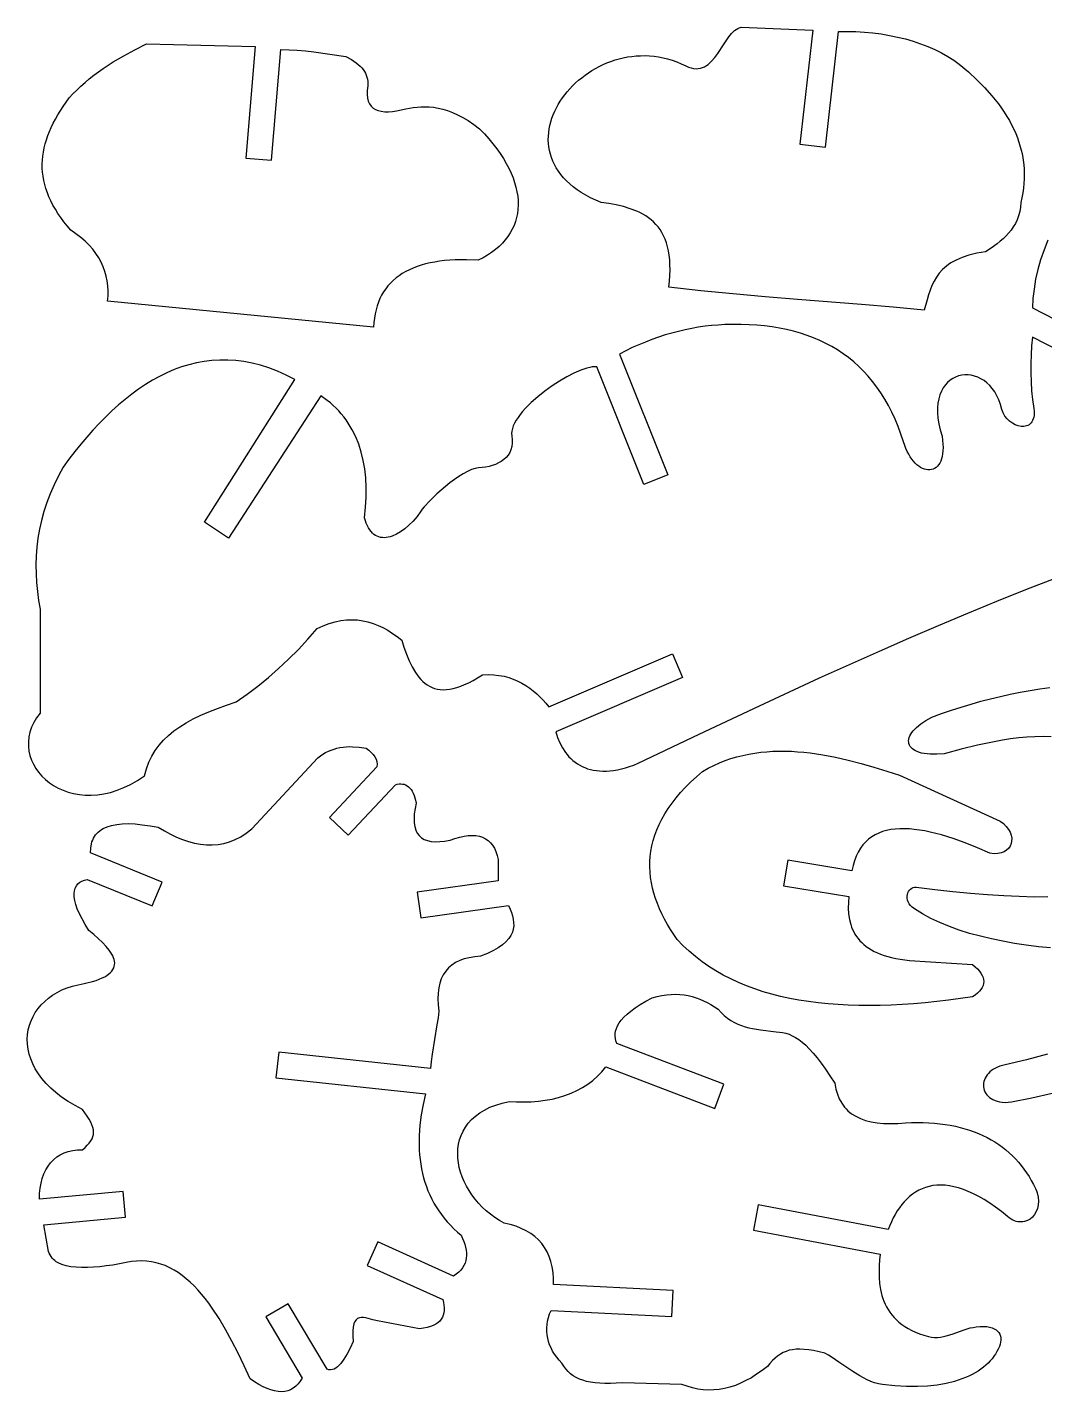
# Model space of a CAD drawing. Extents: x 13 to 179, y 9 to 275.
# Drawn here: x 13.1 to 111.5, y 9.6 to 141.5 of the extents above; entities that cross this region are included whole.
import ezdxf

# ---------------------------------------------------------------- set-up
doc = ezdxf.new("R2010")
doc.units = 0
doc.layers.add('Nível Padrão', color=1, linetype='CONTINUOUS')

msp = doc.modelspace()

# ---------------------------------------------------------------- linework, layer by layer
at = {"layer": 'Nível Padrão'}
for points in [[(68.58, 124.54), (68.06, 124.76), (67.56, 125), (67.1, 125.25), (66.67, 125.51), (66.27, 125.78), (65.89, 126.05), (65.55, 126.34), (65.23, 126.64), (64.95, 126.94), (64.69, 127.25), (64.45, 127.57), (64.25, 127.89), (64.07, 128.22), (63.91, 128.55), (63.78, 128.89), (63.68, 129.23), (63.59, 129.57), (63.53, 129.92), (63.5, 130.26), (63.48, 130.61), (63.49, 130.96), (63.52, 131.31), (63.57, 131.66), (63.64, 132), (63.72, 132.35), (63.83, 132.69), (63.96, 133.03), (64.1, 133.36), (64.26, 133.69), (64.44, 134.02), (64.63, 134.33), (64.84, 134.65), (65.07, 134.95), (65.31, 135.25), (65.56, 135.54), (65.83, 135.83), (66.11, 136.1), (66.41, 136.36), (66.71, 136.61), (67.03, 136.86), (67.36, 137.09), (67.7, 137.3), (68.05, 137.51), (68.41, 137.7), (68.78, 137.88), (69.15, 138.04), (69.54, 138.19), (69.93, 138.32), (70.33, 138.43), (70.73, 138.53), (71.14, 138.61), (71.56, 138.67), (71.98, 138.71), (72.4, 138.73), (72.83, 138.74), (73.26, 138.72), (73.7, 138.68), (74.13, 138.62), (74.57, 138.53), (75.01, 138.43), (75.45, 138.29), (75.89, 138.14), (76.33, 137.96), (76.76, 137.75), (77.03, 137.63), (77.28, 137.55), (77.53, 137.5), (77.76, 137.48), (77.98, 137.49), (78.19, 137.53), (78.39, 137.59), (78.58, 137.67), (78.76, 137.78), (78.94, 137.9), (79.1, 138.05), (79.27, 138.2), (79.57, 138.56), (79.86, 138.95), (80.4, 139.77), (80.67, 140.18), (80.93, 140.56), (81.2, 140.89), (81.34, 141.04), (81.49, 141.17), (81.63, 141.28), (81.79, 141.37), (81.94, 141.44), (82.11, 141.48), (89.04, 141.19), (87.79, 130.19), (90.27, 129.91), (91.53, 141.07), (92.37, 141.08), (93.2, 141.07), (94.03, 141.02), (94.85, 140.94), (95.66, 140.84), (96.46, 140.7), (97.24, 140.54), (98.01, 140.35), (98.75, 140.13), (99.47, 139.89), (100.17, 139.62), (100.84, 139.33), (101.48, 139.01), (102.09, 138.67), (102.67, 138.3), (103.21, 137.91), (104.09, 137.17), (104.91, 136.41), (105.66, 135.65), (106.36, 134.87), (106.99, 134.08), (107.28, 133.68), (107.55, 133.28), (107.81, 132.87), (108.05, 132.46), (108.27, 132.05), (108.47, 131.64), (108.66, 131.22), (108.82, 130.8), (108.97, 130.37), (109.1, 129.94), (109.22, 129.51), (109.31, 129.08), (109.38, 128.64), (109.44, 128.2), (109.47, 127.76), (109.49, 127.31), (109.48, 126.85), (109.46, 126.4), (109.41, 125.94), (109.35, 125.48), (109.26, 125.01), (109.15, 124.54), (109.12, 124.09), (109.05, 123.67), (108.94, 123.27), (108.8, 122.89), (108.63, 122.53), (108.43, 122.2), (108.21, 121.88), (107.97, 121.59), (107.71, 121.31), (107.44, 121.05), (107.16, 120.8), (106.87, 120.57), (106.29, 120.15), (105.73, 119.78), (104.89, 119.64), (104.14, 119.45), (103.48, 119.24), (102.9, 118.99), (102.64, 118.86), (102.4, 118.71), (102.17, 118.57), (101.96, 118.41), (101.59, 118.08), (101.27, 117.72), (101, 117.34), (100.77, 116.94), (100.57, 116.52), (100.4, 116.08), (100.24, 115.62), (100.1, 115.15), (99.82, 114.16), (96.82, 114.43), (93.77, 114.69), (87.57, 115.19), (84.44, 115.45), (81.32, 115.73), (78.21, 116.03), (75.12, 116.37), (75.19, 116.95), (75.23, 117.51), (75.25, 118.04), (75.24, 118.54), (75.22, 119.01), (75.17, 119.46), (75.1, 119.88), (75.01, 120.28), (74.9, 120.65), (74.78, 121.01), (74.63, 121.33), (74.47, 121.64), (74.29, 121.93), (74.1, 122.19), (73.89, 122.44), (73.66, 122.67), (73.42, 122.88), (73.17, 123.08), (72.9, 123.26), (72.62, 123.42), (72.33, 123.58), (72.03, 123.71), (71.4, 123.95), (70.74, 124.15), (70.04, 124.31), (69.32, 124.44), (68.58, 124.54)], [(24.65, 139.88), (27.25, 139.83), (29.89, 139.76), (32.54, 139.69), (35.14, 139.63), (34.23, 128.85), (36.72, 128.64), (37.62, 139.32), (38.42, 139.3), (39.22, 139.26), (40.02, 139.19), (40.81, 139.1), (42.37, 138.88), (43.92, 138.66), (44.45, 138.36), (44.9, 138.05), (45.1, 137.9), (45.28, 137.74), (45.44, 137.57), (45.58, 137.4), (45.7, 137.22), (45.8, 137.04), (45.89, 136.86), (45.95, 136.66), (46, 136.46), (46.02, 136.25), (46.03, 136.03), (46.02, 135.81), (45.97, 135.37), (45.96, 134.98), (46, 134.64), (46.08, 134.33), (46.19, 134.08), (46.35, 133.86), (46.55, 133.68), (46.78, 133.54), (47.04, 133.43), (47.34, 133.36), (47.67, 133.32), (48.02, 133.32), (48.41, 133.35), (48.82, 133.41), (49.25, 133.49), (49.71, 133.6), (50.42, 133.73), (50.79, 133.77), (51.17, 133.8), (51.56, 133.81), (51.97, 133.79), (52.39, 133.75), (52.82, 133.68), (53.27, 133.57), (53.74, 133.43), (54.21, 133.25), (54.71, 133.03), (55.22, 132.77), (55.74, 132.46), (56.28, 132.09), (56.84, 131.67), (57.3, 131.19), (57.73, 130.71), (58.12, 130.23), (58.49, 129.75), (58.83, 129.27), (59.14, 128.79), (59.41, 128.32), (59.66, 127.86), (59.88, 127.39), (60.07, 126.93), (60.22, 126.48), (60.35, 126.03), (60.45, 125.59), (60.52, 125.16), (60.56, 124.73), (60.57, 124.31), (60.55, 123.89), (60.5, 123.49), (60.42, 123.09), (60.31, 122.71), (60.17, 122.33), (60, 121.96), (59.81, 121.61), (59.58, 121.26), (59.32, 120.93), (59.04, 120.61), (58.72, 120.3), (58.38, 120.01), (58, 119.73), (57.6, 119.46), (57.17, 119.21), (56.71, 118.97), (55.56, 119.01), (54.48, 119), (53.96, 118.97), (53.46, 118.93), (52.97, 118.87), (52.5, 118.8), (52.05, 118.71), (51.62, 118.61), (51.2, 118.5), (50.8, 118.37), (50.41, 118.22), (50.05, 118.06), (49.7, 117.88), (49.37, 117.69), (49.06, 117.48), (48.76, 117.26), (48.48, 117.02), (48.22, 116.77), (47.98, 116.5), (47.76, 116.22), (47.56, 115.92), (47.37, 115.6), (47.21, 115.27), (47.06, 114.93), (46.93, 114.56), (46.83, 114.18), (46.74, 113.79), (46.67, 113.38), (46.62, 112.95), (46.59, 112.5), (20.88, 115.03), (20.92, 115.52), (20.93, 116.01), (20.9, 116.49), (20.84, 116.97), (20.75, 117.44), (20.62, 117.89), (20.46, 118.34), (20.26, 118.78), (20.02, 119.21), (19.75, 119.63), (19.44, 120.04), (19.09, 120.43), (18.71, 120.81), (18.28, 121.18), (17.82, 121.53), (17.32, 121.87), (16.97, 122.28), (16.65, 122.69), (16.35, 123.09), (16.08, 123.5), (15.83, 123.9), (15.6, 124.3), (15.4, 124.7), (15.21, 125.1), (15.06, 125.5), (14.92, 125.89), (14.81, 126.29), (14.72, 126.68), (14.65, 127.08), (14.6, 127.47), (14.57, 127.86), (14.57, 128.26), (14.58, 128.65), (14.62, 129.04), (14.68, 129.43), (14.75, 129.83), (14.85, 130.22), (14.97, 130.62), (15.1, 131.01), (15.26, 131.41), (15.43, 131.81), (15.63, 132.21), (15.84, 132.61), (16.07, 133.01), (16.58, 133.82), (17.17, 134.65), (17.53, 135.04), (17.9, 135.42), (18.29, 135.8), (18.7, 136.16), (19.11, 136.51), (19.55, 136.85), (19.99, 137.18), (20.46, 137.5), (21.42, 138.13), (22.44, 138.73), (23.52, 139.31), (24.65, 139.88)], [(41.2, 70.88), (41.45, 71.07), (41.7, 71.24), (41.95, 71.39), (42.22, 71.52), (42.49, 71.64), (42.77, 71.73), (43.05, 71.81), (43.34, 71.88), (43.64, 71.92), (43.94, 71.95), (44.25, 71.97), (44.56, 71.96), (45.21, 71.92), (45.88, 71.81), (46.14, 71.62), (46.37, 71.42), (46.56, 71.2), (46.72, 70.99), (46.83, 70.76), (46.9, 70.52), (46.93, 70.27), (46.9, 70.01), (42.32, 65.11), (44.15, 63.41), (48.7, 68.28), (48.88, 68.33), (49.05, 68.37), (49.22, 68.38), (49.38, 68.36), (49.54, 68.33), (49.69, 68.27), (49.83, 68.19), (49.96, 68.09), (50.09, 67.97), (50.21, 67.82), (50.32, 67.66), (50.42, 67.47), (50.51, 67.26), (50.58, 67.03), (50.65, 66.79), (50.71, 66.52), (50.6, 65.98), (50.53, 65.48), (50.5, 65.02), (50.51, 64.61), (50.57, 64.24), (50.67, 63.91), (50.81, 63.62), (51, 63.38), (51.22, 63.17), (51.49, 63.01), (51.8, 62.89), (52.15, 62.82), (52.54, 62.78), (52.98, 62.79), (53.46, 62.84), (53.98, 62.93), (54.46, 63.1), (54.92, 63.23), (55.35, 63.32), (55.75, 63.37), (56.13, 63.39), (56.49, 63.37), (56.82, 63.31), (57.12, 63.21), (57.4, 63.07), (57.66, 62.9), (57.89, 62.69), (58.09, 62.44), (58.27, 62.15), (58.42, 61.83), (58.55, 61.46), (58.65, 61.06), (58.65, 59), (50.81, 57.9), (51.16, 55.43), (59.63, 56.61), (59.78, 56.28), (59.91, 55.95), (60.02, 55.63), (60.09, 55.3), (60.13, 54.98), (60.14, 54.66), (60.1, 54.34), (60.01, 54.03), (59.86, 53.72), (59.66, 53.42), (59.39, 53.12), (59.06, 52.83), (58.65, 52.54), (58.17, 52.26), (57.6, 51.98), (56.94, 51.71), (56.37, 51.67), (55.84, 51.58), (55.36, 51.46), (54.92, 51.3), (54.52, 51.1), (54.16, 50.86), (53.84, 50.59), (53.57, 50.28), (53.33, 49.93), (53.14, 49.54), (53, 49.11), (52.89, 48.65), (52.83, 48.15), (52.81, 47.61), (52.83, 47.03), (52.89, 46.42), (52.82, 45.76), (52.72, 45.08), (52.48, 43.67), (52.25, 42.25), (52.15, 41.55), (52.08, 40.87), (37.42, 42.46), (37.15, 39.98), (51.6, 38.41), (51.37, 37.38), (51.19, 36.38), (51.06, 35.39), (50.99, 34.41), (50.99, 33.46), (51, 32.99), (51.04, 32.53), (51.08, 32.08), (51.15, 31.63), (51.22, 31.18), (51.32, 30.74), (51.43, 30.31), (51.55, 29.89), (51.7, 29.47), (51.85, 29.06), (52.03, 28.66), (52.22, 28.26), (52.43, 27.87), (52.65, 27.49), (52.89, 27.12), (53.15, 26.76), (53.43, 26.4), (53.72, 26.06), (54.03, 25.72), (54.36, 25.39), (54.71, 25.07), (55.07, 24.76), (55.2, 24.46), (55.31, 24.17), (55.41, 23.89), (55.48, 23.61), (55.54, 23.33), (55.56, 23.07), (55.57, 22.81), (55.55, 22.55), (55.5, 22.31), (55.43, 22.07), (55.32, 21.84), (55.19, 21.62), (55.02, 21.4), (54.82, 21.2), (54.59, 21.01), (54.32, 20.82), (47, 24.13), (45.97, 21.85), (53.28, 18.55), (53.35, 18.27), (53.39, 18), (53.41, 17.74), (53.41, 17.5), (53.38, 17.27), (53.32, 17.05), (53.24, 16.84), (53.13, 16.65), (52.98, 16.47), (52.81, 16.31), (52.6, 16.17), (52.36, 16.04), (52.08, 15.94), (51.76, 15.85), (51.41, 15.78), (51.02, 15.72), (46.97, 16.5), (46.52, 16.6), (46.06, 16.72), (45.84, 16.77), (45.62, 16.8), (45.42, 16.81), (45.23, 16.78), (45.05, 16.72), (44.9, 16.6), (44.78, 16.43), (44.68, 16.2), (44.61, 15.89), (44.58, 15.51), (44.58, 15.04), (44.63, 14.48), (44.34, 13.86), (44.04, 13.3), (43.73, 12.79), (43.42, 12.37), (43.26, 12.19), (43.1, 12.04), (42.94, 11.92), (42.78, 11.83), (42.61, 11.77), (42.44, 11.75), (42.27, 11.76), (42.09, 11.81), (38.34, 18.14), (36.19, 16.86), (39.69, 10.96), (39.51, 10.65), (39.3, 10.39), (39.07, 10.17), (38.83, 9.98), (38.57, 9.83), (38.29, 9.73), (38, 9.66), (37.69, 9.64), (37.36, 9.66), (37.02, 9.71), (36.67, 9.81), (36.29, 9.94), (35.91, 10.12), (35.5, 10.34), (35.09, 10.6), (34.66, 10.89), (34.08, 12.14), (33.5, 13.35), (32.9, 14.53), (32.28, 15.65), (31.65, 16.72), (30.99, 17.71), (30.66, 18.19), (30.31, 18.64), (29.96, 19.07), (29.61, 19.48), (29.24, 19.86), (28.87, 20.22), (28.49, 20.56), (28.1, 20.87), (27.71, 21.15), (27.3, 21.4), (26.89, 21.62), (26.46, 21.82), (26.02, 21.98), (25.58, 22.1), (25.12, 22.2), (24.65, 22.25), (24.17, 22.28), (23.68, 22.26), (23.18, 22.21), (22.66, 22.11), (21.38, 21.88), (20.74, 21.79), (20.12, 21.72), (19.51, 21.66), (18.93, 21.63), (18.36, 21.63), (17.83, 21.66), (17.33, 21.72), (16.87, 21.81), (16.46, 21.94), (16.09, 22.1), (15.92, 22.2), (15.77, 22.31), (15.64, 22.43), (15.51, 22.56), (15.41, 22.7), (15.32, 22.86), (15.24, 23.02), (15.18, 23.2), (14.73, 25.76), (22.61, 26.52), (22.37, 29), (14.3, 28.23), (14.31, 28.78), (14.36, 29.3), (14.45, 29.79), (14.56, 30.25), (14.72, 30.68), (14.9, 31.08), (15.12, 31.44), (15.37, 31.77), (15.65, 32.06), (15.97, 32.32), (16.31, 32.54), (16.68, 32.72), (17.08, 32.86), (17.51, 32.95), (17.97, 33.01), (18.46, 33.02), (18.71, 33.24), (18.92, 33.46), (19.11, 33.67), (19.26, 33.88), (19.38, 34.08), (19.46, 34.29), (19.51, 34.5), (19.52, 34.71), (19.51, 34.94), (19.46, 35.17), (19.37, 35.42), (19.26, 35.68), (19.11, 35.96), (18.92, 36.25), (18.46, 36.91), (17.73, 37.29), (17.06, 37.69), (16.44, 38.11), (15.89, 38.54), (15.38, 38.98), (14.93, 39.43), (14.53, 39.89), (14.19, 40.36), (13.89, 40.83), (13.64, 41.31), (13.45, 41.79), (13.3, 42.27), (13.19, 42.75), (13.13, 43.22), (13.12, 43.69), (13.14, 44.15), (13.21, 44.6), (13.32, 45.05), (13.48, 45.47), (13.67, 45.89), (13.89, 46.29), (14.16, 46.67), (14.46, 47.03), (14.8, 47.36), (15.17, 47.68), (15.57, 47.97), (16, 48.23), (16.47, 48.46), (16.96, 48.66), (17.48, 48.83), (18.04, 48.97), (18.61, 49.07), (19.41, 49.27), (19.76, 49.38), (20.07, 49.5), (20.36, 49.62), (20.6, 49.74), (20.82, 49.87), (21.01, 50.01), (21.17, 50.15), (21.3, 50.29), (21.4, 50.44), (21.48, 50.59), (21.53, 50.75), (21.56, 50.9), (21.57, 51.07), (21.55, 51.23), (21.51, 51.4), (21.45, 51.57), (21.38, 51.75), (21.28, 51.92), (21.04, 52.29), (20.74, 52.66), (20.38, 53.03), (19.98, 53.42), (19.55, 53.81), (19.08, 54.21), (18.71, 54.79), (18.41, 55.33), (18.15, 55.83), (17.95, 56.29), (17.8, 56.71), (17.7, 57.1), (17.65, 57.45), (17.64, 57.77), (17.67, 58.05), (17.75, 58.3), (17.86, 58.52), (18, 58.7), (18.19, 58.86), (18.4, 58.98), (18.64, 59.07), (18.91, 59.14), (25.2, 56.58), (26.14, 58.89), (19.23, 61.71), (19.25, 62.16), (19.32, 62.58), (19.37, 62.77), (19.44, 62.95), (19.52, 63.13), (19.61, 63.29), (19.72, 63.44), (19.84, 63.58), (19.97, 63.72), (20.12, 63.84), (20.28, 63.95), (20.45, 64.05), (20.83, 64.23), (21.27, 64.36), (21.76, 64.46), (22.3, 64.51), (22.89, 64.53), (23.53, 64.5), (24.23, 64.43), (24.98, 64.33), (25.78, 64.18), (26.37, 63.83), (26.96, 63.52), (27.55, 63.24), (28.13, 63), (28.71, 62.81), (29.29, 62.65), (29.86, 62.55), (30.43, 62.49), (31, 62.48), (31.56, 62.52), (32.11, 62.62), (32.66, 62.77), (33.21, 62.99), (33.75, 63.27), (34.29, 63.61), (34.82, 64.02), (41.2, 70.88)], [(92.54, 57.49), (92.49, 56.91), (92.47, 56.35), (92.5, 55.81), (92.58, 55.28), (92.71, 54.78), (92.79, 54.54), (92.89, 54.3), (93, 54.07), (93.12, 53.85), (93.27, 53.63), (93.42, 53.42), (93.6, 53.22), (93.79, 53.03), (93.99, 52.84), (94.21, 52.66), (94.46, 52.5), (94.71, 52.34), (94.99, 52.19), (95.29, 52.05), (95.6, 51.92), (95.94, 51.8), (96.3, 51.69), (96.67, 51.59), (97.07, 51.51), (97.49, 51.43), (98.39, 51.32), (104.49, 50.92), (104.74, 50.7), (104.96, 50.49), (105.15, 50.28), (105.3, 50.07), (105.42, 49.87), (105.5, 49.67), (105.55, 49.47), (105.57, 49.27), (105.55, 49.08), (105.5, 48.89), (105.42, 48.7), (105.3, 48.51), (105.15, 48.33), (104.96, 48.14), (104.74, 47.97), (104.49, 47.79), (103.32, 47.62), (102.17, 47.47), (101.03, 47.34), (99.9, 47.23), (98.79, 47.13), (97.7, 47.06), (96.62, 47), (95.56, 46.97), (94.52, 46.96), (93.49, 46.96), (92.48, 46.99), (91.49, 47.04), (90.52, 47.12), (89.57, 47.21), (88.63, 47.33), (87.71, 47.47), (86.82, 47.64), (85.94, 47.83), (85.08, 48.05), (84.25, 48.29), (83.43, 48.56), (82.64, 48.85), (81.86, 49.17), (81.11, 49.52), (80.38, 49.9), (79.68, 50.3), (78.99, 50.73), (78.34, 51.19), (77.7, 51.68), (77.09, 52.2), (76.5, 52.75), (75.94, 53.32), (75.6, 53.81), (75.28, 54.31), (74.99, 54.8), (74.71, 55.3), (74.46, 55.8), (74.23, 56.3), (74.03, 56.8), (73.85, 57.3), (73.69, 57.81), (73.56, 58.31), (73.45, 58.82), (73.37, 59.33), (73.32, 59.84), (73.3, 60.35), (73.3, 60.86), (73.34, 61.37), (73.4, 61.88), (73.5, 62.4), (73.62, 62.91), (73.78, 63.42), (73.97, 63.94), (74.2, 64.45), (74.45, 64.97), (74.75, 65.48), (75.07, 65.99), (75.44, 66.51), (75.84, 67.02), (76.27, 67.53), (76.75, 68.05), (77.26, 68.56), (77.81, 69.07), (78.4, 69.58), (78.94, 69.88), (79.48, 70.16), (80.03, 70.4), (80.58, 70.62), (81.14, 70.82), (81.71, 70.98), (82.28, 71.13), (82.85, 71.25), (83.43, 71.35), (84.01, 71.43), (84.6, 71.48), (85.19, 71.52), (85.78, 71.54), (86.38, 71.54), (86.98, 71.52), (87.58, 71.48), (88.19, 71.43), (88.8, 71.36), (90.02, 71.18), (91.25, 70.94), (92.48, 70.66), (93.72, 70.34), (94.96, 69.99), (96.2, 69.61), (97.43, 69.2), (107.15, 64.77), (107.48, 64.53), (107.75, 64.26), (107.97, 63.98), (108.13, 63.7), (108.23, 63.41), (108.28, 63.13), (108.27, 62.85), (108.22, 62.6), (108.12, 62.36), (107.97, 62.14), (107.77, 61.96), (107.53, 61.81), (107.25, 61.7), (106.93, 61.63), (106.57, 61.62), (106.17, 61.67), (104.96, 62.19), (103.77, 62.67), (102.61, 63.09), (101.48, 63.44), (100.93, 63.59), (100.4, 63.72), (99.87, 63.82), (99.36, 63.91), (98.86, 63.98), (98.38, 64.02), (97.9, 64.04), (97.45, 64.04), (97.01, 64.01), (96.59, 63.95), (96.18, 63.87), (95.8, 63.76), (95.43, 63.62), (95.08, 63.46), (94.75, 63.26), (94.44, 63.03), (94.16, 62.77), (93.9, 62.47), (93.66, 62.15), (93.44, 61.78), (93.25, 61.39), (93.08, 60.95), (92.94, 60.48), (92.83, 59.97), (86.62, 61), (86.22, 58.53), (92.54, 57.49)], [(70.1, 43.3), (70.02, 43.53), (69.97, 43.76), (69.94, 44), (69.94, 44.24), (69.98, 44.49), (70.06, 44.74), (70.17, 45), (70.33, 45.27), (70.53, 45.54), (70.78, 45.82), (71.09, 46.11), (71.45, 46.41), (71.87, 46.72), (72.36, 47.04), (72.91, 47.37), (73.53, 47.71), (74, 47.83), (74.47, 47.93), (74.92, 47.99), (75.36, 48.03), (75.78, 48.04), (76.2, 48.02), (76.6, 47.98), (77, 47.91), (77.38, 47.82), (77.76, 47.71), (78.13, 47.57), (78.49, 47.42), (78.85, 47.24), (79.2, 47.04), (79.55, 46.83), (79.89, 46.6), (80.18, 46.27), (80.49, 45.98), (80.81, 45.72), (81.13, 45.5), (81.47, 45.31), (81.81, 45.15), (82.15, 45.01), (82.51, 44.9), (82.87, 44.8), (83.23, 44.72), (83.98, 44.6), (85.5, 44.4), (85.82, 44.38), (86.13, 44.34), (86.44, 44.27), (86.75, 44.18), (87.06, 44.04), (87.38, 43.87), (87.7, 43.66), (88.02, 43.41), (88.36, 43.11), (88.71, 42.76), (89.08, 42.36), (89.46, 41.9), (89.85, 41.38), (90.27, 40.8), (90.71, 40.16), (91.18, 39.44), (91.28, 38.89), (91.42, 38.39), (91.61, 37.93), (91.84, 37.51), (92.11, 37.13), (92.27, 36.96), (92.43, 36.79), (92.8, 36.5), (93.2, 36.25), (93.65, 36.03), (94.14, 35.86), (94.68, 35.72), (95.26, 35.63), (95.88, 35.57), (96.55, 35.55), (97.26, 35.57), (98.01, 35.63), (98.6, 35.65), (99.17, 35.66), (99.73, 35.65), (100.27, 35.63), (100.81, 35.59), (101.33, 35.54), (101.84, 35.47), (102.34, 35.39), (102.83, 35.29), (103.3, 35.18), (103.76, 35.05), (104.21, 34.91), (104.65, 34.76), (105.08, 34.59), (105.49, 34.4), (105.89, 34.2), (106.28, 33.99), (106.65, 33.77), (107.02, 33.53), (107.37, 33.28), (107.7, 33.01), (108.03, 32.73), (108.34, 32.44), (108.64, 32.14), (108.93, 31.82), (109.2, 31.49), (109.46, 31.15), (109.71, 30.8), (109.95, 30.43), (110.17, 30.06), (110.38, 29.67), (110.57, 29.27), (110.66, 29.06), (110.73, 28.85), (110.83, 28.45), (110.86, 28.06), (110.84, 27.69), (110.77, 27.35), (110.65, 27.04), (110.49, 26.76), (110.29, 26.52), (110.05, 26.32), (109.79, 26.17), (109.5, 26.08), (109.35, 26.05), (109.2, 26.04), (109.04, 26.04), (108.88, 26.07), (108.71, 26.1), (108.54, 26.16), (108.38, 26.23), (108.21, 26.32), (108.04, 26.43), (107.87, 26.56), (107.28, 27.04), (106.71, 27.47), (106.15, 27.85), (105.61, 28.2), (105.09, 28.5), (104.58, 28.77), (104.08, 29), (103.6, 29.18), (103.14, 29.34), (102.69, 29.45), (102.25, 29.54), (101.83, 29.59), (101.42, 29.6), (101.03, 29.59), (100.66, 29.55), (100.29, 29.48), (99.94, 29.38), (99.61, 29.25), (99.29, 29.1), (98.98, 28.92), (98.69, 28.73), (98.41, 28.5), (98.14, 28.26), (97.89, 28), (97.65, 27.72), (97.42, 27.42), (97.21, 27.11), (97.01, 26.77), (96.82, 26.43), (96.64, 26.07), (96.48, 25.7), (96.33, 25.32), (83.78, 27.71), (83.32, 25.25), (95.56, 22.92), (95.51, 22.39), (95.47, 21.83), (95.45, 21.26), (95.46, 20.69), (95.51, 20.1), (95.59, 19.52), (95.73, 18.95), (95.82, 18.66), (95.93, 18.38), (96.04, 18.11), (96.18, 17.84), (96.33, 17.57), (96.5, 17.31), (96.69, 17.06), (96.9, 16.82), (97.13, 16.58), (97.38, 16.36), (97.65, 16.14), (97.95, 15.93), (98.27, 15.74), (98.61, 15.56), (98.98, 15.39), (99.37, 15.23), (99.79, 15.09), (100.24, 14.96), (100.52, 14.9), (100.81, 14.87), (101.09, 14.88), (101.38, 14.91), (101.67, 14.96), (101.95, 15.03), (102.53, 15.21), (103.69, 15.62), (104.27, 15.8), (104.56, 15.86), (104.85, 15.91), (105.22, 15.94), (105.56, 15.95), (105.86, 15.93), (106.13, 15.88), (106.38, 15.81), (106.59, 15.73), (106.76, 15.62), (106.91, 15.49), (107.03, 15.35), (107.12, 15.19), (107.19, 15.01), (107.22, 14.83), (107.22, 14.63), (107.2, 14.43), (107.15, 14.22), (107.08, 14), (106.97, 13.76), (106.84, 13.52), (106.71, 13.28), (106.55, 13.06), (106.38, 12.83), (106.2, 12.62), (105.99, 12.4), (105.78, 12.2), (105.54, 12.01), (105.3, 11.82), (105.03, 11.64), (104.75, 11.46), (104.46, 11.3), (104.14, 11.15), (103.82, 11), (103.47, 10.87), (103.11, 10.74), (102.74, 10.63), (101.94, 10.43), (101.08, 10.28), (100.15, 10.18), (99.16, 10.14), (98.1, 10.15), (96.98, 10.22), (95.79, 10.35), (95.4, 10.41), (95.02, 10.51), (94.66, 10.64), (94.3, 10.79), (93.94, 10.97), (93.6, 11.16), (92.92, 11.58), (92.25, 12.04), (91.58, 12.51), (90.91, 12.96), (90.57, 13.17), (90.22, 13.37), (89.65, 13.5), (89.13, 13.61), (88.65, 13.68), (88.21, 13.73), (87.8, 13.75), (87.43, 13.74), (87.08, 13.7), (86.76, 13.64), (86.46, 13.54), (86.18, 13.42), (85.91, 13.27), (85.65, 13.09), (85.4, 12.88), (85.16, 12.64), (84.91, 12.38), (84.66, 12.09), (84.14, 11.69), (83.62, 11.32), (83.11, 10.99), (82.59, 10.71), (82.07, 10.46), (81.56, 10.25), (81.04, 10.08), (80.52, 9.95), (80.01, 9.86), (79.49, 9.81), (78.97, 9.8), (78.46, 9.83), (77.94, 9.9), (77.42, 10.01), (76.91, 10.16), (76.39, 10.35), (70.66, 10.5), (70.05, 10.46), (69.48, 10.44), (68.95, 10.44), (68.45, 10.46), (68, 10.5), (67.57, 10.56), (67.18, 10.64), (66.81, 10.74), (66.48, 10.86), (66.17, 11.01), (65.88, 11.18), (65.62, 11.38), (65.39, 11.6), (65.17, 11.84), (64.97, 12.12), (64.78, 12.41), (64.53, 12.69), (64.3, 12.97), (64.09, 13.26), (63.9, 13.56), (63.75, 13.87), (63.61, 14.18), (63.5, 14.49), (63.42, 14.82), (63.36, 15.14), (63.33, 15.47), (63.33, 15.8), (63.36, 16.14), (63.41, 16.47), (63.49, 16.81), (63.61, 17.15), (63.75, 17.5), (75.42, 16.91), (75.55, 19.41), (63.99, 19.99), (63.98, 20.59), (63.94, 21.16), (63.85, 21.71), (63.73, 22.22), (63.56, 22.7), (63.36, 23.14), (63.12, 23.56), (62.84, 23.95), (62.53, 24.31), (62.17, 24.63), (61.78, 24.92), (61.34, 25.19), (60.87, 25.42), (60.36, 25.62), (59.81, 25.79), (59.22, 25.93), (58.75, 26.18), (58.3, 26.47), (57.88, 26.78), (57.47, 27.11), (57.09, 27.47), (56.73, 27.85), (56.4, 28.24), (56.09, 28.65), (55.82, 29.07), (55.57, 29.5), (55.35, 29.94), (55.16, 30.39), (55, 30.84), (54.88, 31.3), (54.79, 31.76), (54.74, 32.22), (54.73, 32.67), (54.75, 33.12), (54.81, 33.56), (54.91, 33.99), (55.06, 34.41), (55.24, 34.82), (55.47, 35.21), (55.75, 35.58), (56.07, 35.94), (56.44, 36.27), (56.85, 36.58), (57.32, 36.86), (57.83, 37.12), (58.4, 37.34), (59.02, 37.53), (59.69, 37.69), (60.42, 37.65), (61.13, 37.64), (61.83, 37.66), (62.52, 37.71), (63.19, 37.8), (63.84, 37.92), (64.48, 38.07), (65.09, 38.26), (65.68, 38.48), (66.25, 38.74), (66.79, 39.03), (67.3, 39.36), (67.78, 39.72), (68.24, 40.12), (68.65, 40.56), (69.04, 41.03), (79.57, 37.02), (80.46, 39.35), (70.1, 43.3)]]:
    msp.add_lwpolyline(points, close=True, dxfattribs=at)
for points in [[(111.78, 120.91), (111.4, 119.97), (111.07, 119.02), (110.8, 118.07), (110.59, 117.13), (110.44, 116.19), (110.33, 115.27), (110.28, 114.36), (117.98, 110.4)], [(116.84, 108.18), (110.29, 111.55), (110.2, 110.7), (110.15, 109.84), (110.12, 108.98), (110.11, 108.11), (110.14, 107.23), (110.2, 106.36), (110.29, 105.5), (110.42, 104.64), (110.44, 104.4), (110.44, 104.18), (110.43, 103.98), (110.4, 103.8), (110.36, 103.64), (110.3, 103.49), (110.23, 103.36), (110.15, 103.25), (110.05, 103.15), (109.95, 103.07), (109.84, 103.01), (109.72, 102.96), (109.59, 102.93), (109.46, 102.91), (109.19, 102.91), (108.9, 102.96), (108.62, 103.07), (108.34, 103.22), (108.07, 103.41), (107.83, 103.64), (107.62, 103.92), (107.45, 104.22), (107.33, 104.55), (107.2, 105.03), (107.04, 105.47), (106.85, 105.88), (106.64, 106.24), (106.4, 106.57), (106.15, 106.87), (105.88, 107.12), (105.6, 107.34), (105.3, 107.52), (105, 107.67), (104.69, 107.78), (104.37, 107.85), (104.06, 107.89), (103.75, 107.89), (103.44, 107.85), (103.14, 107.79), (102.85, 107.68), (102.58, 107.54), (102.32, 107.37), (102.07, 107.16), (101.85, 106.91), (101.65, 106.63), (101.48, 106.32), (101.34, 105.97), (101.22, 105.59), (101.15, 105.17), (101.1, 104.72), (101.1, 104.24), (101.14, 103.72), (101.23, 103.17), (101.36, 102.58), (101.54, 101.97), (101.6, 101.58), (101.63, 101.21), (101.64, 100.87), (101.63, 100.56), (101.6, 100.27), (101.56, 100.01), (101.49, 99.77), (101.41, 99.55), (101.32, 99.37), (101.21, 99.2), (101.09, 99.06), (100.96, 98.94), (100.82, 98.85), (100.67, 98.78), (100.51, 98.74), (100.35, 98.71), (100.18, 98.72), (100, 98.74), (99.83, 98.79), (99.65, 98.86), (99.47, 98.95), (99.3, 99.07), (99.12, 99.2), (98.95, 99.36), (98.78, 99.54), (98.62, 99.75), (98.46, 99.97), (98.32, 100.22), (98.18, 100.48), (98.05, 100.77), (97.93, 101.08), (97.83, 101.41), (97.57, 102.17), (97.3, 102.9), (97, 103.61), (96.69, 104.28), (96.35, 104.93), (96, 105.55), (95.63, 106.15), (95.24, 106.71), (94.83, 107.25), (94.4, 107.77), (93.95, 108.25), (93.49, 108.71), (93, 109.15), (92.5, 109.56), (91.98, 109.94), (91.44, 110.3), (90.88, 110.63), (90.31, 110.94), (89.72, 111.22), (89.11, 111.48), (88.49, 111.71), (87.85, 111.92), (87.19, 112.11), (86.51, 112.27), (85.82, 112.41), (85.11, 112.53), (84.39, 112.62), (83.65, 112.69), (82.9, 112.74), (82.13, 112.76), (81.34, 112.77), (80.54, 112.75), (79.9, 112.71), (79.27, 112.66), (78.63, 112.59), (77.98, 112.49), (77.34, 112.38), (76.7, 112.25), (76.05, 112.1), (75.41, 111.93), (74.77, 111.75), (74.13, 111.54), (73.49, 111.31), (72.86, 111.07), (72.23, 110.81), (71.6, 110.53), (70.98, 110.23), (70.36, 109.91), (75.04, 98.24), (72.72, 97.31), (68.16, 108.67), (67.96, 108.68), (67.73, 108.66), (67.48, 108.62), (67.21, 108.55), (66.92, 108.46), (66.61, 108.35), (65.96, 108.06), (65.27, 107.7), (64.56, 107.28), (63.84, 106.82), (63.13, 106.31), (62.46, 105.77), (61.83, 105.21), (61.26, 104.64), (61, 104.36), (60.77, 104.07), (60.56, 103.79), (60.38, 103.52), (60.22, 103.24), (60.1, 102.98), (60.01, 102.72), (59.95, 102.47), (59.93, 102.24), (59.95, 102.01), (60, 101.63), (60, 101.28), (59.96, 100.96), (59.87, 100.66), (59.75, 100.39), (59.59, 100.14), (59.4, 99.91), (59.18, 99.71), (58.94, 99.53), (58.67, 99.38), (58.38, 99.24), (58.07, 99.13), (57.75, 99.04), (57.42, 98.97), (57.08, 98.93), (56.74, 98.9), (56.58, 98.89), (56.41, 98.85), (56.05, 98.74), (55.67, 98.56), (55.26, 98.34), (54.83, 98.07), (54.4, 97.78), (53.96, 97.45), (53.53, 97.11), (52.72, 96.41), (52.02, 95.73), (51.48, 95.14), (51.29, 94.91), (51.16, 94.72), (50.79, 94.22), (50.41, 93.77), (50.01, 93.37), (49.61, 93.02), (49.2, 92.72), (48.8, 92.49), (48.4, 92.31), (48.2, 92.25), (48.01, 92.2), (47.82, 92.17), (47.63, 92.16), (47.45, 92.17), (47.27, 92.19), (47.1, 92.23), (46.94, 92.3), (46.78, 92.38), (46.63, 92.48), (46.48, 92.61), (46.35, 92.75), (46.22, 92.92), (46.1, 93.1), (45.99, 93.31), (45.89, 93.55), (45.8, 93.8), (45.72, 94.08), (45.82, 95.1), (45.87, 96.08), (45.88, 97.02), (45.83, 97.93), (45.73, 98.8), (45.59, 99.63), (45.4, 100.43), (45.15, 101.19), (44.86, 101.91), (44.53, 102.59), (44.34, 102.92), (44.14, 103.23), (43.93, 103.54), (43.71, 103.84), (43.47, 104.13), (43.23, 104.41), (42.97, 104.67), (42.7, 104.93), (42.42, 105.18), (42.12, 105.42), (41.5, 105.87), (32.57, 92.11), (30.24, 93.65), (38.97, 107.45), (38.97, 107.45), (38.13, 107.88), (37.3, 108.25), (36.47, 108.57), (35.66, 108.83), (34.85, 109.03), (34.05, 109.18), (33.26, 109.28), (32.49, 109.33), (31.72, 109.33), (30.96, 109.29), (30.21, 109.2), (29.47, 109.06), (28.74, 108.88), (28.01, 108.66), (27.3, 108.4), (26.6, 108.09), (25.9, 107.75), (25.22, 107.38), (24.54, 106.97), (23.87, 106.52), (23.22, 106.04), (22.57, 105.53), (21.93, 104.99), (21.3, 104.42), (20.68, 103.82), (20.07, 103.2), (19.46, 102.55), (18.87, 101.88), (18.29, 101.19), (17.71, 100.48), (17.14, 99.74), (16.59, 98.99), (16.12, 98.13), (15.7, 97.27), (15.33, 96.41), (15.01, 95.55), (14.73, 94.69), (14.49, 93.83), (14.3, 92.97), (14.15, 92.11), (14.04, 91.26), (13.98, 90.4), (13.95, 89.54), (13.96, 88.68), (14, 87.82), (14.09, 86.96), (14.2, 86.1), (14.36, 85.24), (14.36, 75.2), (14.02, 74.75), (13.74, 74.3), (13.53, 73.84), (13.37, 73.38), (13.27, 72.91), (13.22, 72.45), (13.22, 72), (13.27, 71.55), (13.37, 71.11), (13.52, 70.68), (13.71, 70.27), (13.94, 69.87), (14.21, 69.49), (14.52, 69.13), (14.87, 68.8), (15.25, 68.49), (15.66, 68.21), (16.1, 67.97), (16.58, 67.75), (17.08, 67.58), (17.6, 67.44), (18.15, 67.34), (18.71, 67.29), (19.3, 67.28), (19.9, 67.32), (20.52, 67.41), (21.15, 67.55), (21.79, 67.75), (22.44, 68.01), (23.1, 68.32), (23.77, 68.7), (24.44, 69.15), (24.63, 69.82), (24.87, 70.46), (25.15, 71.05), (25.48, 71.6), (25.86, 72.12), (26.29, 72.61), (26.77, 73.06), (27.29, 73.49), (27.86, 73.9), (28.49, 74.28), (29.16, 74.65), (29.89, 75), (30.67, 75.34), (31.5, 75.67), (32.38, 75.99), (33.32, 76.31), (34.38, 77.04), (35.41, 77.82), (36.42, 78.64), (37.41, 79.51), (38.38, 80.42), (39.32, 81.37), (40.23, 82.36), (41.13, 83.38), (41.72, 83.65), (42.31, 83.87), (42.88, 84.03), (43.43, 84.15), (43.98, 84.22), (44.51, 84.23), (45.03, 84.21), (45.55, 84.14), (46.05, 84.03), (46.54, 83.88), (47.02, 83.69), (47.49, 83.47), (47.96, 83.21), (48.41, 82.92), (48.86, 82.61), (49.31, 82.26), (49.53, 81.57), (49.77, 80.9), (50.03, 80.27), (50.32, 79.69), (50.63, 79.15), (50.8, 78.91), (50.97, 78.68), (51.16, 78.47), (51.35, 78.27), (51.56, 78.1), (51.78, 77.94), (52, 77.81), (52.24, 77.69), (52.49, 77.6), (52.76, 77.53), (53.03, 77.49), (53.33, 77.47), (53.63, 77.48), (53.95, 77.52), (54.29, 77.58), (54.64, 77.68), (55.01, 77.8), (55.39, 77.96), (55.79, 78.15), (56.22, 78.37), (56.65, 78.62), (57.11, 78.92), (57.67, 78.94), (58.2, 78.92), (58.71, 78.86), (59.2, 78.77), (59.66, 78.65), (60.1, 78.5), (60.53, 78.31), (60.93, 78.11), (61.32, 77.88), (61.68, 77.63), (62.03, 77.36), (62.36, 77.08), (62.67, 76.78), (62.97, 76.47), (63.25, 76.16), (63.52, 75.83), (75.47, 80.93), (76.45, 78.64), (64.2, 73.4), (64.37, 72.86), (64.58, 72.34), (64.84, 71.86), (65.14, 71.41), (65.3, 71.2), (65.48, 71), (65.66, 70.81), (65.86, 70.63), (66.07, 70.47), (66.29, 70.31), (66.52, 70.18), (66.76, 70.05), (67.01, 69.94), (67.27, 69.84), (67.55, 69.76), (67.83, 69.7), (68.13, 69.65), (68.44, 69.62), (68.76, 69.6), (69.09, 69.61), (69.44, 69.63), (69.79, 69.67), (70.16, 69.74), (70.54, 69.82), (70.93, 69.92), (71.33, 70.05), (71.74, 70.19), (72.17, 70.36), (78.05, 73.18), (83.9, 75.93), (86.81, 77.28), (89.71, 78.61), (92.6, 79.92), (95.48, 81.2), (98.34, 82.45), (101.19, 83.67), (104.02, 84.87), (106.84, 86.02), (109.64, 87.14), (112.41, 88.22)], [(112.09, 72.93), (111.3, 72.95), (110.52, 72.93), (109.74, 72.89), (108.95, 72.81), (108.16, 72.71), (107.37, 72.59), (106.58, 72.45), (105.78, 72.29), (104.98, 72.11), (103.38, 71.72), (101.76, 71.29), (101.76, 71.29), (101.03, 71.24), (100.38, 71.24), (100.09, 71.27), (99.82, 71.3), (99.57, 71.35), (99.35, 71.41), (99.14, 71.49), (98.96, 71.57), (98.81, 71.66), (98.67, 71.76), (98.55, 71.88), (98.46, 72), (98.39, 72.12), (98.34, 72.26), (98.32, 72.39), (98.31, 72.54), (98.33, 72.69), (98.37, 72.85), (98.43, 73), (98.51, 73.17), (98.62, 73.33), (98.75, 73.5), (98.9, 73.66), (99.07, 73.83), (99.48, 74.17), (99.97, 74.5), (100.56, 74.82), (101.5, 75.16), (102.45, 75.49), (103.39, 75.79), (104.34, 76.08), (105.29, 76.35), (106.24, 76.6), (107.19, 76.83), (108.14, 77.04), (109.09, 77.23), (110.05, 77.4), (111, 77.55), (111.96, 77.68)], [(112.02, 52.53), (110.85, 52.64), (109.68, 52.79), (108.54, 52.96), (107.42, 53.16), (106.32, 53.39), (105.25, 53.65), (104.21, 53.93), (103.21, 54.25), (102.25, 54.6), (101.33, 54.97), (100.46, 55.38), (99.64, 55.82), (98.87, 56.29), (98.66, 56.45), (98.49, 56.62), (98.36, 56.79), (98.27, 56.97), (98.2, 57.15), (98.17, 57.33), (98.16, 57.51), (98.19, 57.67), (98.23, 57.83), (98.3, 57.97), (98.39, 58.1), (98.49, 58.21), (98.61, 58.29), (98.74, 58.35), (98.88, 58.38), (99.03, 58.38), (100.83, 58.17), (102.58, 57.98), (104.28, 57.82), (105.92, 57.68), (107.5, 57.58), (109.01, 57.51), (110.43, 57.47), (111.77, 57.48)], [(111.72, 42.27), (109.7, 41.72), (107.65, 41.21), (107.39, 41.16), (107.14, 41.09), (106.91, 41.01), (106.7, 40.91), (106.5, 40.8), (106.32, 40.68), (106.17, 40.55), (106.03, 40.4), (105.9, 40.26), (105.8, 40.1), (105.71, 39.94), (105.64, 39.77), (105.59, 39.61), (105.56, 39.44), (105.55, 39.27), (105.56, 39.1), (105.58, 38.94), (105.62, 38.77), (105.69, 38.62), (105.77, 38.47), (105.87, 38.33), (105.99, 38.19), (106.13, 38.07), (106.28, 37.96), (106.46, 37.86), (106.66, 37.77), (106.87, 37.71), (107.11, 37.65), (107.36, 37.62), (107.63, 37.6), (107.93, 37.61), (108.24, 37.64), (110.23, 38.04), (112.18, 38.49)]]:
    msp.add_lwpolyline(points, dxfattribs=at)

doc.saveas('drawing.dxf')
